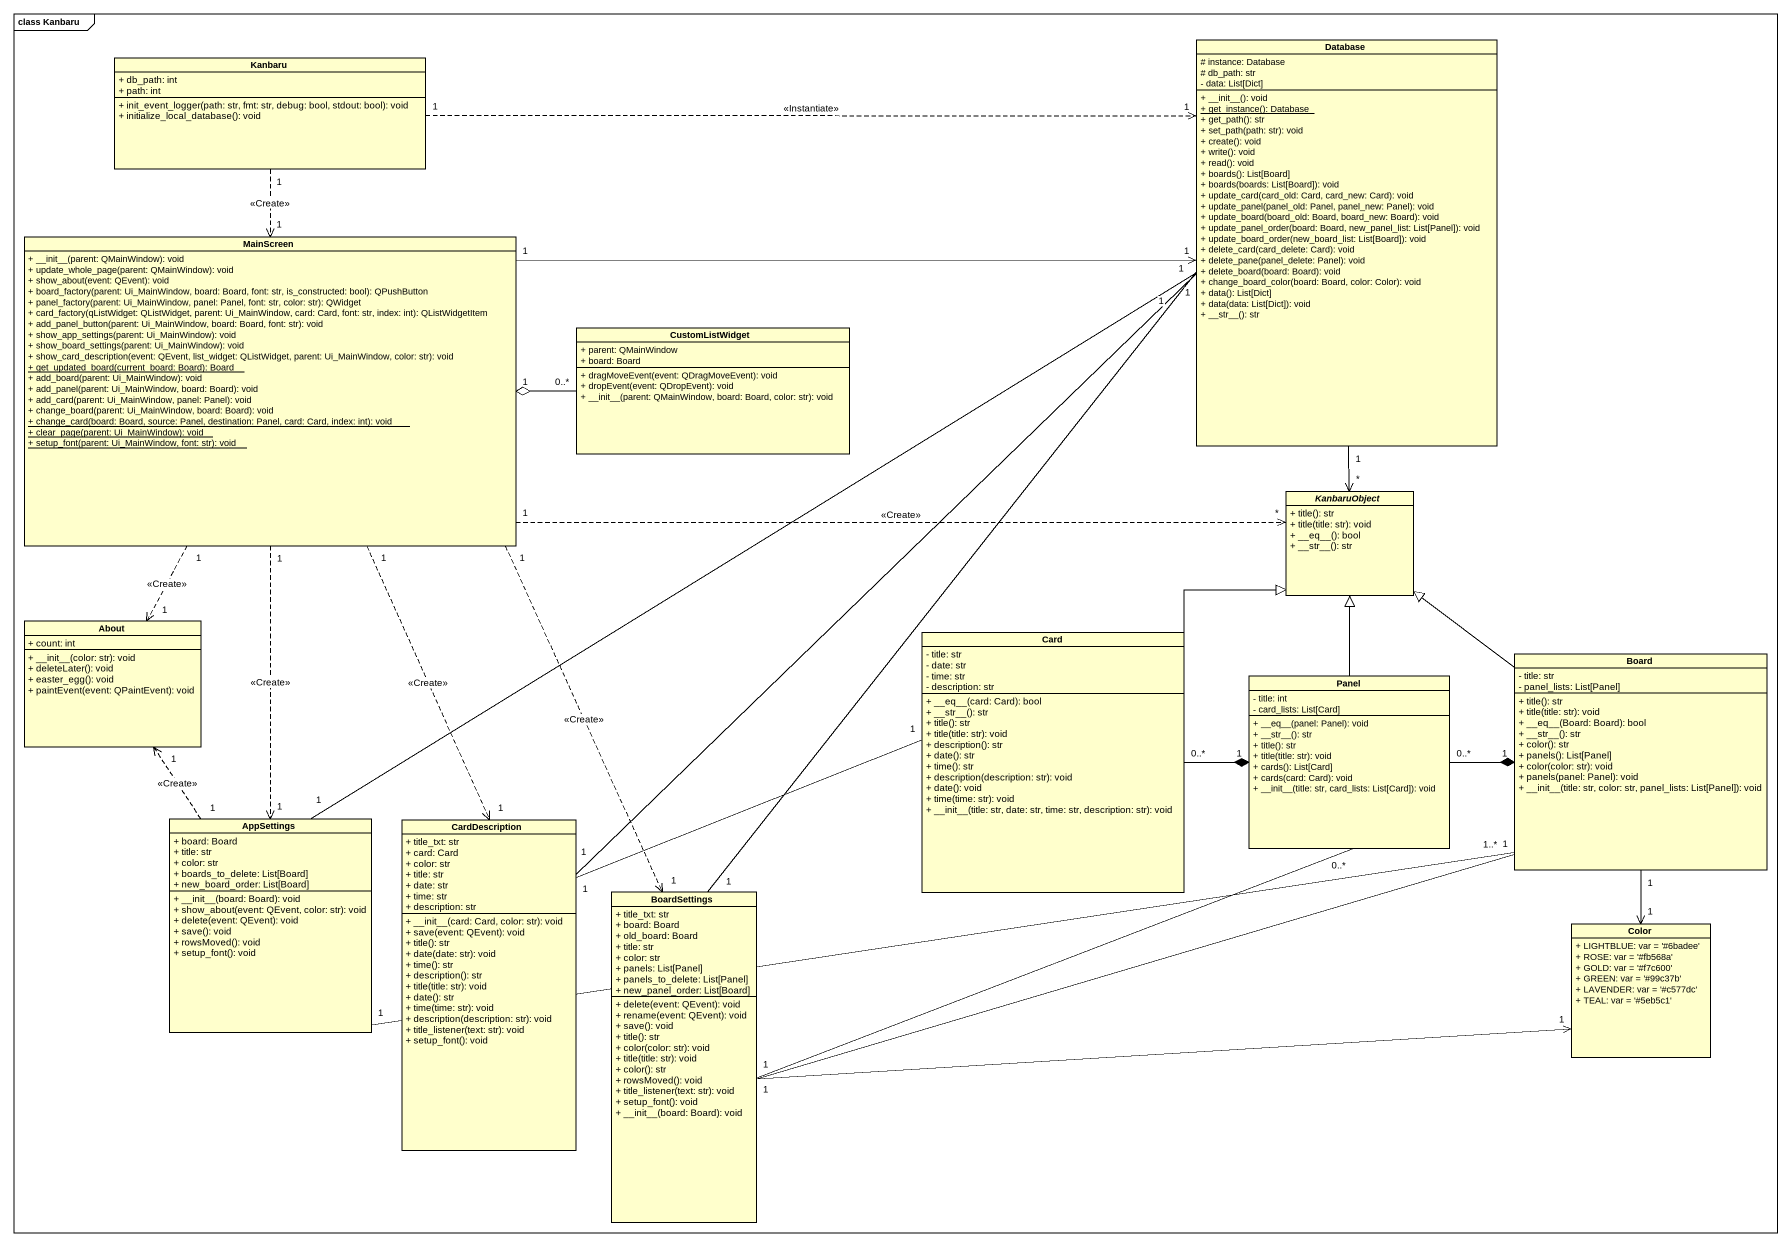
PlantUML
@startuml
mainframe class Kanbaru
hide circle
hide empty members
skinparam classAttributeIconSize 0
class Kanbaru {
  + db_path: int
  + path: int
  + init_event_logger(path: str, fmt: str, debug: bool, stdout: bool): void
  + initialize_local_database(): void
}
class "Database" as Database_ {
  # instance: Database
  # db_path: str
  - data: List[Dict]
  + ~__init~__(): void
  {static} + get_instance(): Database
  + get_path(): str
  + set_path(path: str): void
  + create(): void
  + write(): void
  + read(): void
  + boards(): List[Board]
  + boards(boards: List[Board]): void
  + update_card(card_old: Card, card_new: Card): void
  + update_panel(panel_old: Panel, panel_new: Panel): void
  + update_board(board_old: Board, board_new: Board): void
  + update_panel_order(board: Board, new_panel_list: List[Panel]): void
  + update_board_order(new_board_list: List[Board]): void
  + delete_card(card_delete: Card): void
  + delete_pane(panel_delete: Panel): void
  + delete_board(board: Board): void
  + change_board_color(board: Board, color: Color): void
  + data(): List[Dict]
  + data(data: List[Dict]): void
  + ~__str~__(): str
}
class MainScreen {
  + ~__init~__(parent: QMainWindow): void
  + update_whole_page(parent: QMainWindow): void
  + show_about(event: QEvent): void
  + board_factory(parent: Ui_MainWindow, board: Board, font: str, is_constructed: bool): QPushButton
  + panel_factory(parent: Ui_MainWindow, panel: Panel, font: str, color: str): QWidget
  + card_factory(qListWidget: QListWidget, parent: Ui_MainWindow, card: Card, font: str, index: int): QListWidgetItem
  + add_panel_button(parent: Ui_MainWindow, board: Board, font: str): void
  + show_app_settings(parent: Ui_MainWindow): void
  + show_board_settings(parent: Ui_MainWindow): void
  + show_card_description(event: QEvent, list_widget: QListWidget, parent: Ui_MainWindow, color: str): void
  {static} + get_updated_board(current_board: Board): Board
  + add_board(parent: Ui_MainWindow): void
  + add_panel(parent: Ui_MainWindow, board: Board): void
  + add_card(parent: Ui_MainWindow, panel: Panel): void
  + change_board(parent: Ui_MainWindow, board: Board): void
  {static} + change_card(board: Board, source: Panel, destination: Panel, card: Card, index: int): void
  {static} + clear_page(parent: Ui_MainWindow): void
  {static} + setup_font(parent: Ui_MainWindow, font: str): void
}
class CustomListWidget {
  + parent: QMainWindow
  + board: Board
  + dragMoveEvent(event: QDragMoveEvent): void
  + dropEvent(event: QDropEvent): void
  + ~__init~__(parent: QMainWindow, board: Board, color: str): void
}
abstract class KanbaruObject {
  + title(): str
  + title(title: str): void
  + ~__eq~__(): bool
  + ~__str~__(): str
}
class About {
  + count: int
  + ~__init~__(color: str): void
  + deleteLater(): void
  + easter_egg(): void
  + paintEvent(event: QPaintEvent): void
}
class "Card" as Card_ {
  - title: str
  - date: str
  - time: str
  - description: str
  + ~__eq~__(card: Card): bool
  + ~__str~__(): str
  + title(): str
  + title(title: str): void
  + description(): str
  + date(): str
  + time(): str
  + description(description: str): void
  + date(): void
  + time(time: str): void
  + ~__init~__(title: str, date: str, time: str, description: str): void
}
class Panel {
  - title: int
  - card_lists: List[Card]
  + ~__eq~__(panel: Panel): void
  + ~__str~__(): str
  + title(): str
  + title(title: str): void
  + cards(): List[Card]
  + cards(card: Card): void
  + ~__init~__(title: str, card_lists: List[Card]): void
}
class Board {
  - title: str
  - panel_lists: List[Panel]
  + title(): str
  + title(title: str): void
  + ~__eq~__(Board: Board): bool
  + ~__str~__(): str
  + color(): str
  + panels(): List[Panel]
  + color(color: str): void
  + panels(panel: Panel): void
  + ~__init~__(title: str, color: str, panel_lists: List[Panel]): void
}
class AppSettings {
  + board: Board
  + title: str
  + color: str
  + boards_to_delete: List[Board]
  + new_board_order: List[Board]
  + ~__init~__(board: Board): void
  + show_about(event: QEvent, color: str): void
  + delete(event: QEvent): void
  + save(): void
  + rowsMoved(): void
  + setup_font(): void
}
class CardDescription {
  + title_txt: str
  + card: Card
  + color: str
  + title: str
  + date: str
  + time: str
  + description: str
  + ~__init~__(card: Card, color: str): void
  + save(event: QEvent): void
  + title(): str
  + date(date: str): void
  + time(): str
  + description(): str
  + title(title: str): void
  + date(): str
  + time(time: str): void
  + description(description: str): void
  + title_listener(text: str): void
  + setup_font(): void
}
class BoardSettings {
  + title_txt: str
  + board: Board
  + old_board: Board
  + title: str
  + color: str
  + panels: List[Panel]
  + panels_to_delete: List[Panel]
  + new_panel_order: List[Board]
  + delete(event: QEvent): void
  + rename(event: QEvent): void
  + save(): void
  + title(): str
  + color(color: str): void
  + title(title: str): void
  + color(): str
  + rowsMoved(): void
  + title_listener(text: str): void
  + setup_font(): void
  + ~__init~__(board: Board): void
}
class Color {
  + LIGHTBLUE: var = '#6badee'
  + ROSE: var = '#fb568a'
  + GOLD: var = '#f7c600'
  + GREEN: var = '#99c37b'
  + LAVENDER: var = '#c577dc'
  + TEAL: var = '#5eb5c1'
}
Kanbaru "1" .right.> "1" Database_ : <<Instantiate>>
Kanbaru "1" ..> "1" MainScreen : <<Create>>
MainScreen "1" -right-> "1" Database_
MainScreen "1" .right.> "*" KanbaruObject : <<Create>>
MainScreen "1" ..> "1" About : <<Create>>
MainScreen "1" ..> "1" AppSettings : <<Create>>
MainScreen "1" ..> "1" CardDescription : <<Create>>
MainScreen "1" ..> "1" BoardSettings : <<Create>>
CustomListWidget "0..*" -left-o "1" MainScreen
KanbaruObject "*" <-up- "1" Database_
Card_ -up-|> KanbaruObject
Card_ "0..*" -right-* "1" Panel
Panel -up-|> KanbaruObject
Panel "0..*" -right-* "1" Board
Board -up-|> KanbaruObject
Board "1" --> "1" Color
AppSettings "1" -up- "1" Database_
AppSettings "1" .up.> "1" About : <<Create>>
AppSettings "1" -right- "1..*" Board
CardDescription "1" -up- "1" Database_
CardDescription "1" -right- "1" Card_
BoardSettings "1" -up- "1" Database_
BoardSettings "1" -right- "0..*" Panel
BoardSettings "1" -right- "1" Board
BoardSettings -right-> "1" Color
@enduml
